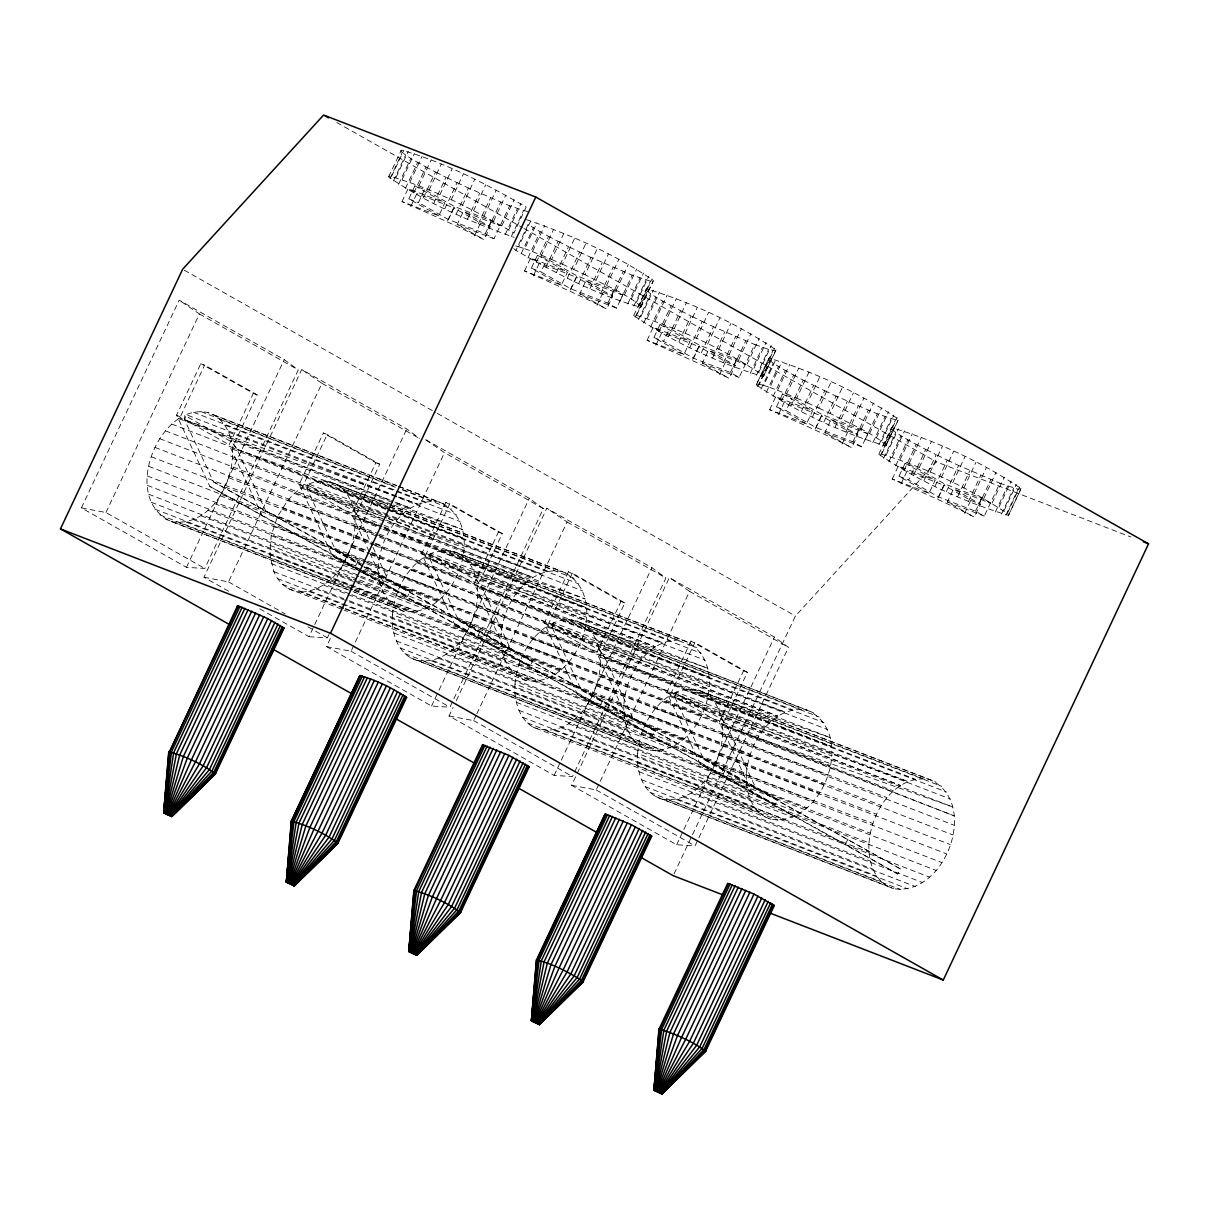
<?xml version="1.0" encoding="UTF-8"?>
<svg xmlns="http://www.w3.org/2000/svg" width="1209" height="1209" viewBox="0 0 1209 1209"><rect width="100%" height="100%" fill="white"/><g stroke="black" fill="none" stroke-linecap="round" stroke-linejoin="round"><path stroke-width="0.75" stroke-dasharray="5 3.75" d="M347.27 589.524L171.905 521.759C129.303 503.443 147.649 437.885 179.793 417.966L204.653 365.133L200.8 363.652L176.605 415.05L209.837 486.426L358.015 569.152M171.905 521.759C210.472 527.23 235.362 481.514 232.309 447.693L257.169 394.859L204.653 365.133M343.537 608.369L301.449 592.108L294.452 591.11L288.014 588.466L282.302 584.234L277.511 578.552L273.778 571.6L269.909 554.735L271.179 535.678L277.435 516.711L287.893 500.148L294.331 493.408L302.341 487.318L327.201 434.499L323.347 433.003L299.152 484.401L332.399 555.792L530.041 665.917L532.852 660.885L363.954 566.689M301.449 592.108C336.827 589.493 357.305 549.4 354.872 517.044L379.732 464.226L327.201 434.499M403.398 611.21C352.499 588.919 387.212 493.725 439.366 502.037C490.249 524.328 455.536 619.522 403.398 611.21L354.282 592.229M392.457 614.701C394.33 592.002 405.589 569.394 424.903 556.684L449.763 503.851L445.894 502.355L421.714 553.767L454.947 625.144L652.603 735.268L655.414 730.251L458.634 620.61L429.739 558.558L429.724 554.039C436.978 550.745 445.169 549.415 452.982 551.304L684.46 640.755C735.359 663.046 700.646 758.239 648.492 749.912L417.014 660.477C397.942 654.855 391.006 632.685 392.457 614.701L623.935 704.137C622.484 722.136 629.421 744.291 648.492 749.912M417.014 660.477C455.581 665.947 480.472 620.217 477.419 586.41L502.279 533.577L449.763 503.851M525.945 680.561C475.046 658.27 509.775 563.077 561.913 571.404C612.812 593.679 578.083 688.888 525.945 680.561L344.127 610.152M515.004 684.052C516.878 661.353 528.152 638.745 547.45 626.035L572.31 573.202L568.457 571.721L544.262 623.119L577.494 694.495L775.15 804.62L777.961 799.602L581.197 689.961L552.301 627.909L552.286 623.391C559.525 620.096 567.716 618.766 575.529 620.67L807.023 710.106C857.906 732.397 823.193 827.591 771.055 819.279L533.109 727.183C518.555 718.418 513.991 700.026 515.004 684.052L746.497 773.503C745.046 791.487 751.983 813.657 771.055 819.279M533.109 727.183C573.142 742.734 604.122 690.913 599.981 655.762L624.826 602.928L572.31 573.202M623.935 704.137C625.914 673.609 649.777 635.163 684.46 640.755M637.566 753.403C639.44 730.704 650.699 708.111 669.998 695.387L694.858 642.568L691.004 641.072L666.824 692.47L700.056 763.861L897.713 873.986L900.524 868.954L703.744 759.328L674.849 697.261L674.834 692.757C682.088 689.447 690.263 688.117 698.092 690.022L929.57 779.473C980.469 801.748 945.74 896.957 893.602 888.63L662.124 799.194C643.052 793.557 636.1 771.402 637.566 753.403L869.044 842.854C867.594 860.838 874.53 883.008 893.602 888.63M662.124 799.194C700.676 804.65 725.581 758.935 722.529 725.113L747.389 672.295L694.858 642.568M746.497 773.503C748.477 742.961 772.324 704.515 807.023 710.106M869.044 842.854C871.024 812.327 894.887 773.881 929.57 779.473M81.426 507.901L179.174 300.18L284.221 359.617L298.26 369.909L204.82 568.472L186.473 567.338L81.426 507.901L105.954 512.51L204.82 568.472M105.954 512.51L199.394 313.947L179.174 300.18M262.368 516.152L229.136 444.776L253.316 393.378L200.8 363.652M186.473 567.338L284.221 359.617M388.588 176.801L401.358 150.082C445.32 162.399 486.668 184.282 526.172 207.011L513.961 232.989C474.442 210.245 433.094 188.362 389.147 176.046L388.588 176.801C426.596 203.308 470.618 221.821 514.218 237.402M390.023 178.479L402.234 152.515L400.814 150.838L401.358 150.082M391.656 176.227L403.866 150.264M228.592 591.186L203.973 577.252L301.721 369.531L406.768 428.983L419.417 438.232M393.378 181.018L405.604 155.054L402.234 152.515M396.038 177.345L408.264 151.382M398.577 184.342L410.788 158.379L405.604 155.054M402.189 179.37L414.415 153.407M405.438 188.362L417.664 162.399L410.788 158.379M409.896 182.227L422.122 156.263M401.993 201.586L408.098 188.604L444.912 202.84L438.807 215.822L401.993 201.586C429.527 213.933 457.289 225.751 484.068 239.699L490.174 226.718L463.319 211.515L457.214 224.496L484.068 239.699M203.973 577.252L228.501 581.877L321.942 383.313L301.721 369.531M438.807 215.822L408.793 198.82L414.899 185.838L424.54 189.571L454.569 206.558L491.368 220.779L500.133 225.735L463.319 211.515M413.78 192.956L425.991 166.978L417.664 162.399M418.934 185.838L431.16 159.875M410.743 206.543L416.863 193.561L408.098 188.604M527.91 211.802L509.654 205.802L494.013 238.717L485.262 233.76L448.448 219.539L418.435 202.553L424.54 189.571M423.316 197.959L435.542 171.995L425.991 166.978M429.029 190.1L441.255 164.137M433.789 203.248L446 177.285L435.542 171.995M439.88 194.861L452.09 168.897M444.852 208.643L457.078 182.68L446 177.285M451.138 199.999L463.349 174.036M447.557 220.763L453.677 207.782L416.863 193.561M448.448 219.539L454.569 206.558M456.201 213.993L468.412 188.03L509.654 205.802M462.473 205.349L474.699 179.385M467.46 219.131L479.671 193.168M473.55 210.759L485.761 184.781M478.296 223.907L490.522 197.944M474.412 235.967L480.532 222.985L453.677 207.782M484.008 216.033L496.234 190.07M369.093 551.516L351.683 514.127L375.863 462.73L323.347 433.003M485.262 233.76L491.368 220.779M488.391 228.153L500.617 202.19M493.559 221.051L505.785 195.087M501.901 225.63L514.112 199.666M259.784 608.837L309.02 636.705L406.768 428.983M505.15 234.637L517.361 208.658M508.762 229.65L520.973 203.686M511.286 236.647L523.512 210.683M309.02 636.705L327.382 637.823L328.969 634.438M543.37 508.626L444.504 452.665L424.268 438.882L529.315 498.335L543.37 508.626L449.929 707.189L431.568 706.056L326.536 646.603L331.342 636.387M526.414 219.63C570.648 234.924 615.049 253.935 653.51 280.594L640.755 307.313C596.793 294.996 555.445 273.113 515.926 250.369L528.152 224.406L525.915 222.713M515.669 245.956L518.601 246.712L530.811 220.748M521.124 253.709L533.35 227.745L528.152 224.406M518.601 246.712L524.736 248.722L536.962 222.758M528.001 257.729L540.211 231.75L533.35 227.745M524.736 248.722L532.459 251.593L544.67 225.615M524.555 270.952L530.66 257.97L567.474 272.191L561.354 285.173L524.555 270.952C552.075 283.299 579.852 295.117 606.616 309.051L612.721 296.069L585.866 280.866L579.761 293.847L606.616 309.051M326.536 646.603L351.063 651.228L444.504 452.665M561.354 285.173L531.34 268.186L537.446 255.205L547.103 258.922L577.116 275.924L613.93 290.145L622.68 295.102L616.575 308.083L579.761 293.847M536.328 262.308L548.538 236.344L540.211 231.75M532.459 251.593L541.496 255.205L553.707 229.226M533.305 275.909L539.41 262.927L530.66 257.97M616.575 308.083L607.825 303.127L571.011 288.906L540.982 271.904L547.103 258.922M545.879 267.325L558.09 241.347L548.538 236.344M541.496 255.205L551.591 259.451L563.802 233.488M556.336 272.599L568.562 246.636L558.09 241.347M551.591 259.451L562.427 264.227L574.653 238.264M567.414 278.01L579.625 252.046L568.562 246.636M562.427 264.227L573.686 269.365L585.912 243.387M570.119 290.13L576.225 277.148L539.41 262.927M571.011 288.906L577.116 275.924M578.748 283.359L590.974 257.396L632.201 275.168L650.457 281.153L653.51 280.594M641.299 306.557C624.872 292.593 603.926 284.81 585.035 274.715L597.246 248.752M590.007 288.498L602.233 262.519M596.097 280.11L608.323 254.147M600.858 293.258L613.069 267.295M596.974 305.333L603.079 292.336L576.225 277.148M606.57 285.4L618.781 259.436M507.478 654.87L474.23 583.494L498.425 532.081L445.894 502.355M607.825 303.127L613.93 290.145M610.953 297.52L623.164 271.557M616.106 290.402L628.332 264.439M619.99 301.132L632.201 275.168M624.448 294.996L636.659 269.033M431.568 706.056L529.315 498.335M627.698 303.988L639.924 278.025M631.31 299.016L643.536 273.038M633.848 306.013L646.059 280.035M636.508 302.341L648.719 276.377M633.697 315.519L646.467 288.8C691.896 302.552 736.765 323.362 776.072 349.945L763.302 376.664C717.874 362.912 673.005 342.102 633.697 315.519L634.241 314.763C679.685 328.516 724.554 349.325 763.846 375.908M638.246 307.131L650.457 281.153M639.863 304.88L652.089 278.916M635.118 317.196L647.344 291.233L645.908 289.555L646.467 288.8M636.75 314.945L648.976 288.981M640.755 307.313L652.966 281.349M456.292 700.646L546.831 508.248L651.878 567.686L665.917 577.978L572.492 776.541L554.13 775.407L449.083 715.97L453.088 707.446M638.488 319.735L650.699 293.772L647.344 291.233M641.148 316.063L653.374 290.1M643.687 323.06L655.898 297.097L650.699 293.772M647.299 318.088L659.51 292.125M650.548 327.08L662.759 301.117L655.898 297.097M655.006 320.944L667.217 294.981M647.102 340.303L653.208 327.322L690.022 341.543L683.916 354.524L647.102 340.303C674.622 352.65 702.399 364.468 729.163 378.417L735.284 365.42L708.429 350.232L702.308 363.214L729.163 378.417M449.083 715.97L473.611 720.594L476.014 715.501M476.814 713.794L567.051 522.016L546.831 508.248M683.916 354.524L653.903 337.538L660.008 324.556L669.65 328.289L699.663 345.275L736.477 359.496L745.228 364.453L708.429 350.232M658.875 331.659L671.101 305.696L662.759 301.117M664.043 324.556L676.269 298.593M655.852 345.26L661.958 332.279L653.208 327.322M776.072 349.945L775.513 350.701L768.622 349.401L754.764 344.52L739.122 377.435L730.372 372.478L693.558 358.257L663.545 341.27L669.65 328.289M668.426 336.676L680.637 310.713L671.101 305.696M674.138 328.818L686.364 302.839M678.899 341.966L691.11 316.002L680.637 310.713M684.989 333.578L697.2 307.615M689.961 347.361L702.187 321.398L691.11 316.002M696.248 338.716L708.459 312.753M692.666 359.481L698.772 346.499L661.958 332.279M693.558 358.257L699.663 345.275M701.311 352.711L713.522 326.747L754.764 344.52M707.582 344.066L719.808 318.103M712.569 357.849L724.78 331.886M718.66 349.461L730.871 323.498M723.405 362.624L735.631 336.646M719.521 374.684L725.642 361.703L698.772 346.499M729.118 354.751L741.344 328.788M630.025 724.221L596.793 652.845L620.973 601.447L568.457 571.721M730.372 372.478L736.477 359.496M733.5 366.871L745.726 340.908M738.669 359.768L750.88 333.805M746.996 364.347L759.222 338.384M554.13 775.407L560.538 761.791M561.339 760.098L651.878 567.686M750.245 373.339L762.471 347.376M753.872 368.367L766.083 342.404M756.396 375.364L768.622 349.401M759.056 371.692L771.282 345.729M756.245 384.87L769.015 358.151C814.443 371.919 859.312 392.713 898.619 419.296L885.849 446.03C840.421 432.263 795.552 411.468 756.245 384.87L769.015 358.151M760.793 376.483L773.004 350.519M762.426 374.231L774.637 348.268M757.68 386.548L769.891 360.584L768.471 358.907M756.804 384.114L759.312 384.296L771.523 358.332M763.302 376.664L775.513 350.701M577.237 773.397L669.378 577.6L774.425 637.052L788.48 647.329L695.039 845.907L676.677 844.774L571.63 785.321L576.436 775.105M761.035 389.086L773.261 363.123L769.891 360.584M759.312 384.296L763.71 385.414L775.921 359.451M766.234 392.411L778.445 366.448L773.261 363.123M763.71 385.414L769.846 387.439L782.072 361.476M773.095 396.431L785.321 370.468L778.445 366.448M769.846 387.439L777.553 390.295L789.779 364.332M769.649 409.67L775.77 396.673L812.569 410.909L806.463 423.891L769.649 409.67C797.184 422.001 824.946 433.819 851.725 447.768L857.831 434.787L830.976 419.583L824.87 432.565L851.725 447.768M571.63 785.321L596.173 789.945L599.362 783.16M600.163 781.452L689.598 591.382L669.378 577.6M806.463 423.891L776.45 406.904L782.555 393.922L792.197 397.64L822.226 414.627L859.04 428.847L867.79 433.804L861.685 446.786L824.87 432.565M781.437 401.025L793.648 375.062L785.321 370.468M777.553 390.295L786.591 393.907L798.817 367.944M778.415 414.611L784.52 401.63L775.77 396.673M861.685 446.786L852.919 441.844L816.105 427.608L786.092 410.622L792.197 397.64M790.973 406.028L803.199 380.064L793.648 375.062M786.591 393.907L796.686 398.169L808.912 372.206M801.446 411.317L813.672 385.354L803.199 380.064M796.686 398.169L807.536 402.929L819.747 376.966M812.524 416.712L824.734 390.749L813.672 385.354M807.536 402.929L818.795 408.068L831.021 382.104M815.214 428.847L821.334 415.851L784.52 401.63M816.105 427.608L822.226 414.627M823.858 422.062L836.069 396.099L877.311 413.871L895.567 419.871L898.619 419.296M886.409 445.275C869.981 431.311 849.035 423.513 830.13 413.418L842.356 387.454M835.117 427.2L847.343 401.237M841.207 418.828L853.433 392.865M845.968 431.976L858.178 406.012M842.084 444.035L848.189 431.054L821.334 415.851M851.68 424.102L863.891 398.139M752.572 793.588L719.34 722.196L743.535 670.799L691.004 641.072M852.919 441.844L859.04 428.847M856.063 436.222L868.274 410.259M861.216 429.119L873.442 403.156M865.1 439.834L877.311 413.871M869.558 433.699L881.769 407.735M676.677 844.774L683.085 831.157M683.886 829.45L774.425 637.052M872.807 442.706L885.018 416.742M876.419 437.718L888.645 411.755M674.018 873.986L691.699 836.401M692.5 834.694L795.401 616.031L936.355 461.838L1131.019 537.053M878.958 444.716L891.169 418.752M881.618 441.058L893.829 415.095M878.807 454.236L891.577 427.502C937.005 441.27 981.874 462.065 1021.182 488.663L1008.412 515.382C962.969 501.614 918.099 480.819 878.807 454.236L879.351 453.481C924.779 467.233 969.648 488.028 1008.956 514.626M883.341 445.834L895.567 419.871M884.973 443.597L897.199 417.634M880.228 455.899L892.454 429.936L891.018 428.258L891.577 427.502M881.86 453.662L894.086 427.699M885.849 446.03L898.075 420.052M883.598 458.438L895.809 432.474L892.454 429.936M886.257 454.78L898.468 428.817M888.781 461.778L901.007 435.814L895.809 432.474M892.408 456.79L904.619 430.827M895.657 465.797L907.868 439.834L901.007 435.814M900.116 459.662L912.327 433.699M892.212 479.021L898.317 466.039L935.131 480.26L929.026 493.242L892.212 479.021C919.732 491.368 947.508 503.186 974.273 517.12L980.393 504.138L953.523 488.935L947.418 501.931L974.273 517.12M929.026 493.242L898.997 476.255L905.118 463.274L914.76 466.991L944.773 483.993L981.587 498.214L990.337 503.171L953.523 488.935M903.984 470.377L916.21 444.413L907.868 439.834M909.153 463.274L921.364 437.31M900.962 483.978L907.067 470.996L898.317 466.039M1021.182 488.663L1018.114 489.237L999.873 483.237L984.232 516.152L975.482 511.195L938.668 496.975L908.654 479.988L914.76 466.991M913.536 475.394L925.746 449.431L916.21 444.413M919.248 467.52L931.459 441.557M923.993 480.668L936.219 454.705L925.746 449.431M930.084 472.296L942.31 446.333M935.071 486.078L947.282 460.115L936.219 454.705M941.358 477.434L953.569 451.471M937.776 498.199L943.881 485.217L907.067 470.996M938.668 496.975L944.773 483.993M946.405 491.428L958.631 465.465L999.873 483.237M952.692 482.784L964.903 456.821M957.679 496.567L969.89 470.603M963.754 488.179L975.98 462.216M968.515 501.327L980.741 475.364M964.631 513.402L970.736 500.42L943.881 485.217M974.227 493.468L986.453 467.505M975.482 511.195L981.587 498.214M978.61 505.589L990.821 479.625M983.778 498.471L995.989 472.507M992.105 503.065L1004.331 477.102M995.355 512.057L1007.581 486.094M998.966 507.085L1011.192 481.122M1001.505 514.082L1013.716 488.119M1004.165 510.41L1016.391 484.446M1005.903 515.2L1018.114 489.237M1007.535 512.948L1019.746 486.985M1008.412 515.382L1020.623 489.418M361.536 570.542L354.978 566.825L357.788 561.807L213.525 481.892L184.629 419.84L184.614 415.322C191.868 412.027 200.059 410.697 207.872 412.601L397.277 485.776M359.662 570.059L407.493 596.551L410.304 591.533L365.995 566.447M530.041 665.917L477.525 636.191L480.336 631.158M652.603 735.268L600.072 705.542L602.883 700.525M775.15 804.62L722.634 774.893L725.445 769.876M897.713 873.986L845.182 844.26L847.993 839.242M362.352 566.114L336.087 551.244L307.192 489.192L307.177 484.688C314.431 481.378 322.607 480.049 330.435 481.953L388.301 504.319M391.595 504.38L232.309 447.693M393.378 504.999L462.609 529.572L231.115 440.136C228.365 427.956 220.386 416.108 207.872 412.601M307.177 484.688L354.041 511.195L359.708 518.918L377.465 525.22M384.568 527.744L585.156 598.939L385.233 521.683M552.286 623.391L599.135 649.913L604.817 657.636L830.266 737.656L598.772 648.205C596.022 636.025 588.058 624.192 575.529 620.67M396.416 496.446L179.793 417.966M398.169 497.08L417.589 504.108L398.305 496.642M386.608 517.92L302.341 487.318M388.376 518.555L540.136 573.459L389.328 515.185M480.532 222.985L490.174 226.718M408.793 198.82L418.435 202.553M457.214 224.496L494.013 238.717M585.866 280.866L622.68 295.102M603.079 292.336L612.721 296.069M531.34 268.186L540.982 271.904M725.642 361.703L735.284 365.42M653.903 337.538L663.545 341.27M702.308 363.214L739.122 377.435M830.976 419.583L867.79 433.804M848.189 431.054L857.831 434.787M776.45 406.904L786.092 410.622M970.736 500.42L980.393 504.138M898.997 476.255L908.654 479.988M947.418 501.931L984.232 516.152M253.316 393.378L257.169 394.859M375.863 462.73L379.732 464.226M399.03 486.456L439.366 502.037M214.325 415.246L396.703 485.716M398.456 486.396L445.819 504.697M200.875 411.604L395.539 486.819M402.552 489.524L432.369 501.04M220.038 419.478L395.403 487.242M402.416 489.947L451.516 508.929M193.546 412.299L395.222 490.219M396.975 490.899L425.024 501.735M224.829 425.16L394.935 490.884M396.688 491.564L456.322 514.596M498.425 532.081L502.279 533.577M396.537 495.977L186.095 414.657L184.629 419.84L392.774 501.221M228.561 432.112L460.04 521.563M178.781 418.616L392.729 501.282M390.054 504.984L561.913 571.404M330.435 481.953L387.741 504.259M389.494 504.939L568.366 574.048M323.438 480.955L388.316 506.027M390.069 506.707L554.916 570.406M336.873 484.597L342.585 488.829L388.18 506.45M389.933 507.13L574.079 578.28M171.784 424.057L390.991 508.747M392.744 509.427L403.277 513.493M232.415 448.977L390.25 509.956M392.003 510.636L463.908 538.428L391.837 510.183M316.093 481.65L386.245 508.762M387.998 509.442L547.586 571.101M342.585 488.829L347.376 494.511L385.958 509.427M387.711 510.092L578.869 583.962M620.973 601.447L624.826 602.928M387.575 514.505L308.658 484.008L307.192 489.192L532.806 577.418L385.505 520.505M347.376 494.511L351.109 501.463L582.602 590.914M165.346 430.797L396.824 520.233M232.43 458.377L381.5 515.971M388.512 518.676L463.924 547.813M301.328 487.968L383.752 519.825M383.48 521.003L353.678 509.488L351.109 501.463M452.982 551.304L690.913 643.4M159.648 438.64L382.361 524.706M384.114 525.386L391.142 528.091M445.985 550.322L677.463 639.757M459.435 553.964L465.148 558.195L696.626 647.631M231.146 468.034L381.968 526.308M383.721 526.988L462.639 557.485M294.331 493.408L525.824 582.859M354.978 518.329L381.273 528.499M383.026 529.179L586.456 607.779L382.558 527.88M438.655 551.017L670.134 640.453M465.148 558.195L469.938 563.862L701.416 653.313M743.535 670.799L747.389 672.295M154.873 447.36L377.586 533.411M379.339 534.091L386.366 536.811M469.938 563.862L473.671 570.829L705.149 660.265M287.893 500.148L519.386 589.599M228.622 477.676L377.676 535.27M379.43 535.95L460.1 567.127M354.993 527.728L377.782 536.539M379.535 537.219L586.471 617.179M424.903 556.684L655.369 646.77L423.875 557.334M151.17 456.685L373.883 542.735M375.636 543.415L382.648 546.12M581.982 623.315L813.476 712.766M282.211 508.007L373.4 543.234M375.153 543.914L513.689 597.442M224.904 487L456.397 576.436M568.532 619.673L800.026 709.109M353.708 537.401L372.992 544.851M374.745 545.531L585.186 626.836M587.695 627.547L819.188 716.997M416.893 562.759L648.372 652.21M477.419 586.41L709.018 677.131L477.525 587.695M561.203 620.368L792.696 709.804M592.486 633.229L823.979 722.665M148.631 466.311L369.591 551.697M371.344 552.377L380.11 555.762M277.435 516.711L365.118 550.594M372.13 553.314L508.913 606.162M596.218 640.181L827.712 729.631M220.129 495.705L369.198 553.314M370.951 553.979L451.622 585.156M410.456 569.515L641.934 658.95M351.169 547.027L368.7 553.813M370.468 554.493L582.662 636.478M477.54 597.08L709.018 686.531M547.45 626.035L777.916 716.136L546.438 626.685M147.347 475.983L378.84 565.419M273.718 526.036L505.196 615.487M214.431 503.564L365.254 561.837M367.007 562.517L445.925 592.999M698.092 690.022L936.023 782.117M404.758 577.358L636.236 666.809M691.095 689.024L922.573 778.475M347.451 556.352L364.997 563.122M366.75 563.802L578.945 645.802M704.545 692.681L710.242 696.898L941.735 786.349M476.255 606.752L707.749 696.203M539.441 632.126L770.934 721.561M600.087 657.046L831.565 746.497L604.817 657.636L598.772 648.205L599.135 649.913M683.765 689.719L915.243 779.17M710.242 696.898L715.048 702.58L946.526 792.031M147.362 485.383L357.804 566.689M364.816 569.409L378.84 574.819M207.993 510.304L439.487 599.755M271.179 535.678L502.672 625.113M399.983 586.078L631.461 675.514M715.048 702.58L718.766 709.547L950.259 798.983M342.676 565.071L574.169 654.507M533.003 638.866L764.496 728.317M473.716 616.394L705.21 705.829M600.087 666.446L831.58 755.882M669.998 695.387L900.478 785.487L668.985 696.052M148.662 494.224L359.103 575.529M360.856 576.209L380.155 583.66M201.011 515.744L358.831 576.723M360.584 577.403L432.49 605.18M269.894 545.335L501.387 634.785M396.265 595.387L627.758 684.838M336.994 572.915L356.277 580.365M358.03 581.045L568.472 662.366M527.305 646.709L758.799 736.16M151.216 502.249L382.709 591.685M470.014 625.703L701.492 715.154M598.818 676.103L830.296 765.554M193.682 519.689L355.023 582.043M356.776 582.708L425.16 609.14M662.003 701.477L893.481 790.928M722.529 725.113L954.113 815.848L722.634 726.397M154.948 509.201L386.442 598.636M186.231 522.061L417.725 611.497M269.909 554.735L354.086 587.257M355.839 587.937L501.403 644.185M330.556 579.655L353.345 588.466M355.098 589.146L562.034 669.106M393.741 605.029L625.219 694.48M159.739 514.883L352.65 589.418M354.403 590.098L391.232 604.319M178.902 522.756L352.514 589.841M354.267 590.521L410.395 612.192M522.53 655.429L754.023 744.88M465.238 634.423L696.716 723.874M655.55 708.217L887.043 797.668M165.452 519.114L351.351 590.929M353.104 591.609L396.945 608.55M596.279 685.745L827.757 775.196M722.65 735.797L954.128 825.248M271.224 563.575L350.126 594.072M351.879 594.752L502.702 653.026M323.559 585.096L555.052 674.546M518.827 664.754L750.305 754.189M459.541 642.266L691.034 731.717M649.868 716.076L881.346 805.511M273.778 571.6L347.421 600.057M349.174 600.737L505.256 661.051M592.561 695.069L824.054 784.505M316.229 589.055L347.799 601.251M349.552 601.931L547.722 678.491M721.365 745.469L952.843 834.905M277.511 578.552L508.989 668.003M308.794 591.413L540.272 680.863M392.472 624.086L623.95 713.537M453.103 649.021L684.581 738.457M516.288 674.395L747.767 763.831M282.302 584.234L343.673 607.946M345.426 608.626L513.78 673.685M345.306 609.049L532.942 681.559M645.092 724.796L876.57 814.231M587.786 703.774L819.279 793.225M288.014 588.466L342.374 609.472M718.826 755.096L950.319 844.547M393.771 632.942L625.249 722.377M446.106 654.447L677.599 743.898M641.375 734.105L872.868 823.556M582.088 711.633L813.581 801.068M396.325 640.951L627.819 730.402M715.123 764.42L946.602 853.871M438.791 658.406L670.27 747.857M400.058 647.918L631.536 737.354M431.341 660.779L662.834 750.215M515.019 693.452L746.497 782.888M575.65 718.373L807.144 807.824M638.836 743.747L870.329 833.182M404.849 653.585L636.342 743.036M424.011 661.474L655.49 750.91M710.348 773.14L941.826 862.576M410.561 657.817L642.039 747.268M516.319 702.293L747.812 791.729M568.668 723.813L800.146 813.249M704.651 780.984L936.129 870.435M518.873 710.318L750.366 799.754M561.339 727.773L792.817 817.208M522.605 717.269L754.099 806.72M553.888 730.13L785.382 819.581M637.566 762.803L869.059 852.254M698.213 787.739L929.691 877.175M527.411 722.952L758.889 812.388M546.559 730.825L778.052 820.276M638.881 771.644L870.359 861.095M691.216 793.164L922.709 882.615M641.435 779.669L872.913 869.12M683.886 797.124L915.379 886.575M645.168 786.621L876.646 876.072M676.451 799.481L907.929 888.932M649.958 792.303L881.437 881.754M669.121 800.177L900.599 889.628M655.671 796.535L887.149 885.985M390.084 509.488L237.16 449.567L231.478 441.844L184.614 415.322M354.041 511.195L353.678 509.488L359.708 518.918L380.805 527.184M457.078 182.68L468.412 188.03M579.625 252.046L590.974 257.396M702.187 321.398L713.522 326.747M573.686 269.365L585.035 274.715M824.734 390.749L836.069 396.099M947.282 460.115L958.631 465.465M818.795 408.068L830.13 413.418M213.525 481.892L359.496 563.379M366.04 567.006L410.304 591.533M336.087 551.244L362.307 565.782M363.985 567.036L532.852 660.885M458.634 620.61L655.414 730.251M581.197 689.961L777.961 799.602M209.837 486.426L354.978 566.825M703.744 759.328L900.524 868.954M332.399 555.792L477.525 636.191M454.947 625.144L600.072 705.542M577.494 694.495L722.634 774.893M700.056 763.861L845.182 844.26M336.737 122.487L522.364 227.549M524.011 228.471L936.355 461.838M414.899 185.838L444.912 202.84M537.446 255.205L567.474 272.191M660.008 324.556L690.022 341.543M782.555 393.922L812.569 410.909M905.118 463.274L935.131 480.26M184.282 270.181L435.618 412.435M437.265 413.357L795.401 616.031M199.394 313.947L298.26 369.909M321.942 383.313L420.823 439.26M567.051 522.016L665.917 577.978M689.598 591.382L788.48 647.329M429.724 554.039L476.588 580.562L482.27 588.269L511.165 650.336M674.834 692.757L721.697 719.264L727.365 726.987L756.26 789.039M176.605 415.05L229.136 444.776M299.152 484.401L351.683 514.127M421.714 553.767L474.23 583.494M544.262 623.119L596.793 652.845M666.824 692.47L719.34 722.196M357.788 561.807L364.347 565.525M363.184 571.479L407.493 596.551M228.501 581.877L285.233 613.976M307.932 626.821L327.382 637.823M351.063 651.228L449.929 707.189M473.611 720.594L572.492 776.541M596.173 789.945L695.039 845.907M513.689 248.676L515.926 250.369M604.817 657.636L633.712 719.687M359.708 518.918L372.206 545.758M372.992 547.435L388.603 580.97M369.878 553.223L384.915 585.504M266.056 511.619L237.16 449.567L231.115 440.136L231.478 441.844M718.766 709.547L721.697 719.264M473.671 570.829L476.588 580.562M431.205 553.374L429.739 558.558L662.698 642.81L431.205 553.374M553.767 622.726L552.301 627.909L785.245 712.177L553.767 622.726M676.315 692.092L674.849 697.261L907.808 781.528L676.315 692.092M707.703 668.29L482.27 588.269L476.225 578.854L707.703 668.29M952.813 807.007L727.365 726.987L721.335 717.557L952.813 807.007M410.259 508.067L394.482 501.962L410.259 508.067"/><path stroke-width="1.5" d="M413.871 890.504L408.793 951.407L412.314 953.402L416.893 955.231L460.538 912.508C447.557 902.851 429.754 894.6 413.871 890.504L482.497 744.82L508.898 755.368L529.149 766.838L460.538 912.508L458.045 912.039M168.958 751.514L163.729 812.66L167.205 814.685L171.784 816.528L215.429 773.805C202.447 764.133 184.645 755.882 168.761 751.786L163.699 812.705L171.829 816.468L215.625 773.533M414.067 890.232L408.838 951.362L416.893 955.231M531.386 1020.728L536.63 959.583L605.044 814.186L605.951 814.246L631.446 824.734L651.711 836.19L583.086 981.874L539.456 1024.597L531.446 1020.88L539.486 1024.552L583.282 981.602C569.137 972.278 552.589 963.83 536.433 959.855L531.446 1020.88L533.774 995.249M653.933 1090.08L659.177 1028.935C675.242 1034.012 692.666 1041.327 705.633 1051.226L662.003 1093.949L653.993 1090.231L662.003 1093.949L699.543 1056.349M163.774 812.811L167.446 772.521M167.779 768.864L168.61 759.705M286.337 882.162L291.324 821.138C307.207 825.233 324.994 833.5 337.976 843.157L294.346 885.88L286.337 882.162L289.495 847.373M289.828 843.716L290.84 832.729M291.173 829.072L291.324 821.138L359.738 675.74C375.908 679.715 392.441 688.148 406.602 697.472L337.976 843.157L294.18 885.865M408.884 951.513L411.725 920.397M412.057 916.739L412.889 907.581M413.387 902.08L414.052 894.766M534.106 991.576L534.937 982.433M535.436 976.932L536.267 967.789M657.167 1055.442L653.993 1090.231L658.981 1029.207L727.606 883.537L728.498 883.598L754.008 894.086L774.259 905.556L705.633 1051.226M657.5 1051.785L658.331 1042.626M658.829 1037.141L659.177 1028.935M163.88 812.66L169.864 751.575M294.346 885.88L286.442 882.026L292.427 820.941L360.841 675.529M408.99 951.377L414.974 890.292M531.537 1020.728L537.521 959.644L605.951 814.246M654.099 1090.095L660.084 1029.01L728.498 883.598M163.986 812.962L165.013 803.637M165.618 798.046L166.222 792.454M286.548 882.328L287.153 876.721M287.561 873.004L288.377 865.538M289.193 858.088L289.586 854.355M409.095 951.679L410.516 938.622M411.332 931.172L411.74 927.439M531.658 1021.031L532.459 1013.58M533.078 1007.989L533.683 1002.397M654.205 1090.397L654.613 1086.664M655.021 1082.932L655.822 1075.481M164.152 812.735L171.451 751.983L239.881 606.57L267.778 618.6L284.039 628.121L215.429 773.805L171.829 816.468M286.714 882.086L293.999 821.334L362.428 675.937M409.262 951.453L416.561 890.701L484.975 745.288M531.824 1020.804L539.108 960.052L607.538 814.654M654.371 1090.155L661.655 1029.418L730.085 884.006M164.318 813.173L165.074 807.672M531.975 1021.242L532.474 1017.57M164.545 812.856L173.658 752.708L242.087 607.311M287.092 882.222L296.22 822.075L364.634 676.662M409.655 951.574L418.767 891.426L487.197 746.013M532.202 1020.925L541.33 960.777L609.744 815.38M654.749 1090.291L663.877 1030.144L732.291 884.731M165.029 813.037L176.438 753.736L244.868 608.339M287.576 882.404L298.986 823.102L367.415 677.69M410.123 951.755L421.548 892.454L489.962 747.041M532.685 1021.106L544.095 961.805L612.525 816.407M655.233 1090.473L666.658 1031.171L735.072 885.759M165.588 813.264L179.688 755.036L248.117 609.638M288.135 882.615L302.25 824.402L370.664 678.99M410.697 951.982L424.797 893.753L493.227 748.356M533.245 1021.333L547.345 963.105L615.774 817.707M655.807 1090.699L669.907 1032.471L738.321 887.058M166.222 813.536L183.33 756.577L251.744 611.165M288.77 882.887L305.877 825.928L374.306 680.516M411.332 952.239L428.439 895.28L496.854 749.882M533.879 1021.605L550.987 964.646L619.416 819.234M656.427 1090.956L673.534 1033.997L741.963 888.6M166.902 813.823L187.229 758.285L255.658 612.887M289.45 883.19L309.776 827.651L378.205 682.239M411.997 952.541L432.338 897.002L500.753 751.59M534.559 1021.907L554.886 966.354L623.315 820.956M657.107 1091.259L677.448 1035.72L745.862 890.308M167.598 814.156L191.279 760.144L259.708 614.731M290.16 883.507L313.841 829.495L382.256 684.082M412.707 952.858L436.389 898.846L504.818 753.449M535.255 1022.225L558.951 968.213L627.365 822.8M657.817 1091.576L681.498 1037.564L749.912 892.166M229.665 624.66L60.45 528.907L182.635 269.259L323.589 115.051L535.783 197.037L1148.55 543.823L943.277 980.046L769.665 912.961M238.294 606.177L237.387 606.102L169.275 752.391L238.294 606.177L239.881 606.57M263.789 616.666L195.359 762.063L168.308 814.488M267.778 618.6L199.349 764.012L169.003 814.821M271.541 620.504L203.127 765.917L169.653 815.153M274.972 622.303L206.558 767.715L170.257 815.471M277.979 623.965L209.55 769.362L170.771 815.758M280.458 625.401L212.028 770.813L171.194 815.999M282.317 626.61L213.902 772.007L171.527 816.211M224.073 753.449L229.634 741.616M233.609 733.153L240.772 717.934M243.961 711.179L245.548 707.794M251.91 694.268L257.487 682.435M261.461 673.972L269.426 657.076M283.526 627.516L215.111 772.929L171.738 816.377M943.277 980.046L330.51 633.259L535.783 197.037M359.934 675.468L291.52 820.866L286.442 882.026M292.623 820.05L300.588 803.154M302.174 799.769L310.139 782.858M311.726 779.473L328.44 743.973M330.027 740.588L337.976 723.677M341.951 715.229L356.277 684.793M386.336 686.017L317.922 831.414L290.855 883.839M390.326 687.966L321.911 833.364L291.55 884.172M394.089 689.855L325.674 835.268L292.215 884.504M397.534 691.669L329.105 837.066L292.805 884.822M400.527 693.316L332.112 838.729L293.319 885.109M403.005 694.767L334.576 840.164L293.757 885.366M404.879 695.961L336.45 841.373L294.074 885.562M349.008 817.722L350.595 814.352M356.972 800.826L362.534 788.993M377.646 756.864L380.835 750.094M387.197 736.568L392.774 724.735M406.088 696.883L337.659 842.28L294.286 885.729L338.172 842.885M414.385 891.109L483.404 744.895M508.898 755.368L440.469 900.781L413.418 953.206M512.888 757.318L444.459 902.715L414.113 953.538M516.651 759.222L448.222 904.619L414.763 953.871M520.082 761.02L451.667 906.433L415.352 954.173M523.089 762.667L454.66 908.08L415.881 954.46M525.552 764.118L457.138 909.531L416.304 954.717M527.426 765.312L459.012 910.725L416.637 954.929M472.356 885.396L473.943 882.011M480.321 868.485L485.882 856.652M489.857 848.204L492.244 843.126M510.546 804.242L516.122 792.409M520.097 783.946L522.484 778.883M528.635 766.234L460.221 911.646L416.848 955.08L460.735 912.236M605.044 814.186L536.947 960.46L547.284 938.486M548.871 935.101L556.835 918.19M560.81 909.742L575.136 879.306M576.723 875.921L584.672 859.01M588.662 850.562L602.974 820.125M631.446 824.734L563.031 970.132L535.965 1022.557M635.435 826.669L567.006 972.081L536.66 1022.89M639.198 828.573L570.784 973.986L537.31 1023.222M642.644 830.387L574.215 975.784L537.914 1023.539M645.636 832.034L577.222 977.431L538.428 1023.827M648.115 833.485L579.685 978.882L538.866 1024.068M649.974 834.678L581.559 980.076L539.184 1024.28M585.368 975.043L587.755 969.966M595.705 953.055L597.291 949.685M603.669 936.159L609.23 924.326M613.205 915.863L617.98 905.722M633.894 871.901L637.083 865.145M643.445 851.62L648.22 841.464M651.198 835.585L582.768 980.998L539.395 1024.446M754.008 894.086L685.579 1039.498L658.527 1091.908M757.983 896.035L689.568 1041.433L659.207 1092.256M761.761 897.939L693.331 1043.337L659.872 1092.573M765.191 899.738L696.762 1045.135L660.462 1092.891M768.199 901.385L699.769 1046.798L660.991 1093.178M770.662 902.836L702.248 1048.233L661.414 1093.435M772.536 904.03L704.106 1049.442L661.731 1093.631M708.716 1042.702L713.491 1032.562M719.053 1020.728L720.64 1017.343M727.017 1003.818L732.578 991.984M736.553 983.537L743.716 968.318M757.242 939.574L760.431 932.804M766.793 919.278L772.355 907.445M773.745 904.952L705.315 1050.349L661.943 1093.797M237.387 606.102L237.705 606.978M284.039 628.121L282.951 628.332M406.602 697.472L405.499 697.684M482.497 744.82L482.814 745.696M529.149 766.838L528.046 767.035M651.711 836.19L650.608 836.401M583.282 981.602L573.081 990.881M727.606 883.537L727.924 884.414M774.259 905.556L773.156 905.753M170.968 816.317L173.461 813.581M416.077 955.034L421.049 949.564M538.64 1024.386L541.118 1021.65M171.361 816.438L185.657 801.627M193.455 793.542L197.354 789.492M293.908 885.804L301.706 877.719M309.504 869.634L313.403 865.584M416.47 955.155L421.669 949.76M425.568 945.725L428.152 943.035M539.018 1024.507L554.614 1008.351M661.565 1093.873L670.663 1084.443M675.861 1079.048L681.06 1073.668M416.742 955.231L436.237 935.781M438.837 933.182L454.433 917.631M457.032 915.047L459.632 912.447M539.29 1024.582L565.283 998.649M662.033 1093.903L705.829 1050.953M1143.291 541.798L1148.55 543.823M60.45 528.907L330.51 633.259M724.07 895.34L673.217 875.694L642.009 858.027M325.236 115.973L328.516 117.847M272.373 648.84L352.862 694.389M395.585 718.569L474.442 763.196M518.797 788.298L596.007 831.988"/></g></svg>
